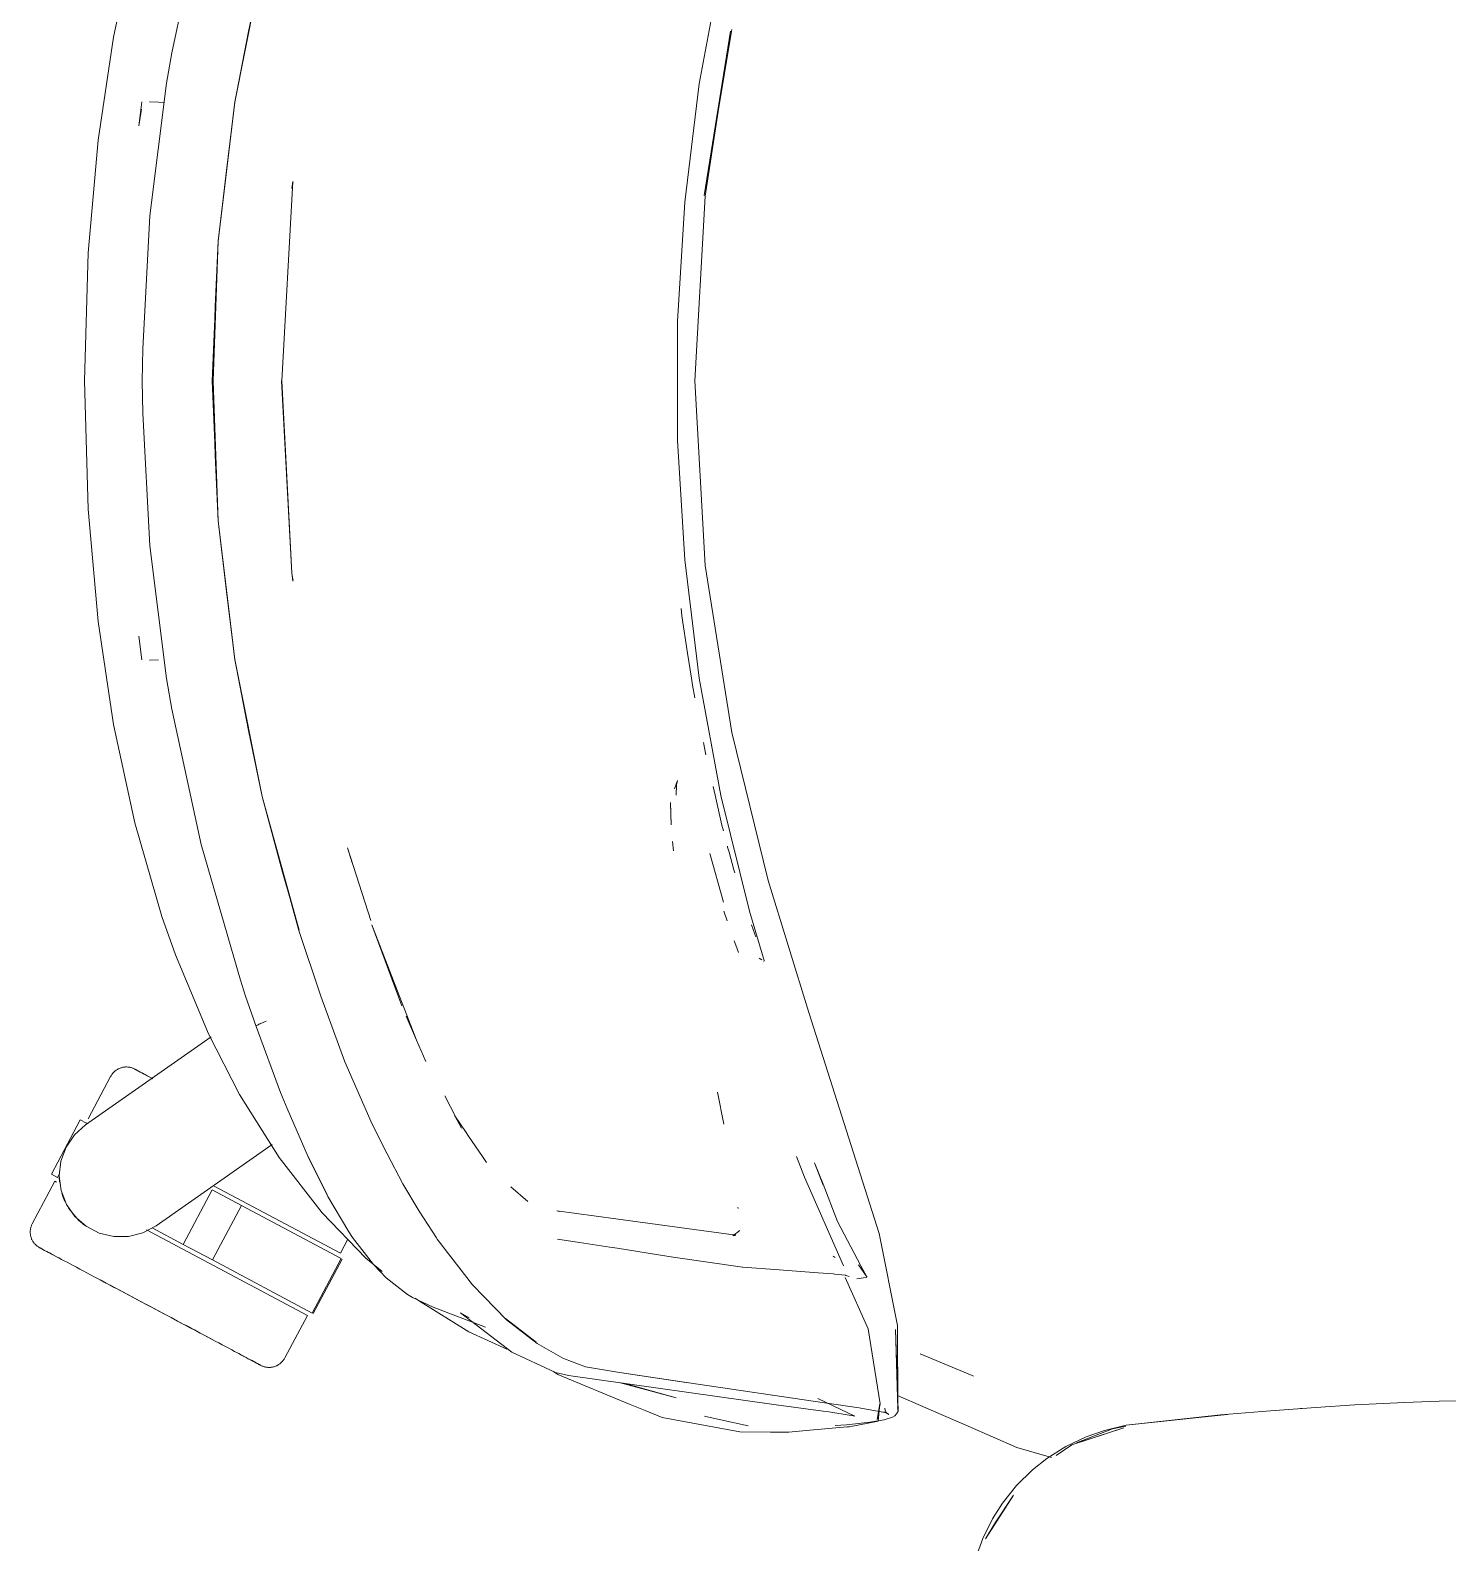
# Model space of a CAD drawing. Header units: millimetres. Extents: x 155920 to 295199, y -4084 to 97293.
# Drawn here: x 184775.3 to 185097.6, y 33151.7 to 33495.5 of the extents above; entities that cross this region are included whole.
import ezdxf

# ---------------------------------------------------------------- set-up
doc = ezdxf.new("R2010")
doc.units = ezdxf.units.MM
doc.header["$MEASUREMENT"] = 0
doc.layers.add('G-IMPT', color=8, linetype='CONTINUOUS', lineweight=9)
doc.layers.add('I-FURN', color=8, linetype='CONTINUOUS', lineweight=9)

msp = doc.modelspace()

# ---------------------------------------------------------------- linework, layer by layer
at = {"layer": 'G-IMPT'}
for p, q in [((184807.49, 33490.41), (184814.16, 33521.2)), ((184799.06, 33516.3), (184794.25, 33493.94)), ((184821.84, 33479.14), (184828.05, 33510.38)), ((184828.05, 33510.38), (184821.84, 33479.21)), ((184828.01, 33510.26), (184824.94, 33495.24)), ((184932.34, 33510.02), (184927.41, 33483.36)), ((184821.84, 33479.14), (184824.94, 33495.24)), ((184934.8, 33495.71), (184928.54, 33457.97)), ((184928.54, 33457.97), (184934.54, 33495.33)), ((184928.8, 33457.79), (184934.54, 33495.33)), ((184790.75, 33470.52), (184794.25, 33493.94)), ((184806.31, 33483.49), (184807.49, 33490.41)), ((184802.49, 33453.32), (184806.31, 33483.49)), ((184927.41, 33483.36), (184924.11, 33456.44)), ((184800.66, 33479.22), (184800.01, 33473.8)), ((184802.42, 33479.25), (184804.51, 33479.18)), ((184802.42, 33479.25), (184802.53, 33479.25)), ((184805.75, 33479.13), (184804.51, 33479.18)), ((184818.02, 33447.62), (184821.84, 33479.21)), ((184818.05, 33447.58), (184821.84, 33479.14)), ((184819.9, 33463.66), (184821.84, 33479.14)), ((184800.58, 33477.57), (184800.01, 33473.8)), ((184788.49, 33444.95), (184790.75, 33470.52)), ((184819.9, 33463.66), (184818.05, 33447.58)), ((184832.51, 33415.8), (184835.01, 33461.15)), ((184835.01, 33461.15), (184834.78, 33459.53)), ((184834.78, 33459.53), (184835.01, 33460.84)), ((184835.06, 33461.08), (184835.01, 33460.84)), ((184928.8, 33457.79), (184926.45, 33415.8)), ((184922.46, 33429.37), (184924.11, 33456.44)), ((184800.88, 33423.12), (184802.49, 33453.32)), ((184816.68, 33415.81), (184818.02, 33447.62)), ((184818.05, 33447.58), (184816.91, 33415.8)), ((184818.05, 33447.58), (184817.38, 33432.69)), ((184787.64, 33415.8), (184788.49, 33444.95)), ((184817.38, 33432.69), (184816.91, 33415.8)), ((184922.46, 33402.24), (184922.46, 33429.37)), ((184800.88, 33423.12), (184800.78, 33415.8)), ((184788.49, 33386.66), (184787.64, 33415.8)), ((184800.88, 33408.49), (184800.78, 33415.8)), ((184818.02, 33383.99), (184816.68, 33415.81)), ((184817.38, 33398.92), (184816.91, 33415.8)), ((184818.05, 33384.03), (184816.91, 33415.8)), ((184832.45, 33415.8), (184834.78, 33372.08)), ((184832.51, 33415.8), (184834.78, 33372.08)), ((184928.8, 33373.82), (184926.45, 33415.8)), ((184800.88, 33408.49), (184802.49, 33378.29)), ((184817.38, 33398.92), (184818.05, 33384.03)), ((184922.46, 33402.24), (184924.11, 33375.17)), ((184790.75, 33361.09), (184788.49, 33386.66)), ((184818.02, 33383.99), (184821.84, 33352.4)), ((184818.05, 33384.03), (184821.84, 33352.47)), ((184818.05, 33384.03), (184819.9, 33367.95)), ((184802.49, 33378.29), (184806.31, 33348.12)), ((184927.41, 33348.25), (184924.11, 33375.17)), ((184834.78, 33372.08), (184835.04, 33370.3)), ((184834.78, 33372.08), (184835.01, 33370.77)), ((184934.8, 33335.9), (184928.8, 33373.82)), ((184821.84, 33352.47), (184819.9, 33367.95)), ((184835.06, 33370.53), (184835.01, 33370.77)), ((184794.25, 33337.67), (184790.75, 33361.09)), ((184923.49, 33362.41), (184923.31, 33364.07)), ((184924.78, 33353.88), (184923.49, 33362.41)), ((184800.66, 33352.39), (184800.01, 33357.8)), ((184804.51, 33352.43), (184802.42, 33352.36)), ((184802.42, 33352.36), (184802.53, 33352.36)), ((184828.01, 33321.35), (184821.84, 33352.47)), ((184821.84, 33352.47), (184824.94, 33336.37)), ((184828.01, 33321.35), (184821.84, 33352.4)), ((184924.78, 33353.88), (184925.64, 33348.26)), ((184806.31, 33348.12), (184807.49, 33341.2)), ((184925.64, 33348.26), (184925.88, 33346.63)), ((184932.34, 33321.59), (184927.41, 33348.25)), ((184926.44, 33343.73), (184925.88, 33346.63)), ((184814.16, 33310.41), (184807.49, 33341.2)), ((184799.06, 33315.31), (184794.25, 33337.67)), ((184828.01, 33321.35), (184824.94, 33336.37)), ((184928.36, 33333.62), (184928.9, 33330.81)), ((184934.8, 33335.9), (184943.11, 33302.22)), ((184922.45, 33324.99), (184921.76, 33323.04)), ((184922.23, 33323.95), (184922.2, 33321.64)), ((184922.23, 33323.95), (184922.45, 33324.99)), ((184930.56, 33323.58), (184931.02, 33321.6)), ((184832.67, 33304.1), (184828.01, 33321.35)), ((184828.01, 33321.35), (184836.4, 33290.85)), ((184828.01, 33321.35), (184836.44, 33290.94)), ((184920.91, 33319.94), (184921, 33314.88)), ((184920.91, 33319.94), (184920.92, 33317.15)), ((184922.19, 33321.78), (184922.2, 33321.64)), ((184932.57, 33314.85), (184931.02, 33321.6)), ((184932.34, 33321.59), (184938.88, 33295.27)), ((184921, 33314.88), (184920.92, 33317.15)), ((184805.23, 33294.07), (184799.06, 33315.31)), ((184932.57, 33314.85), (184932.91, 33313.55)), ((184814.16, 33310.41), (184823.1, 33279.58)), ((184847.46, 33309.66), (184848.54, 33306.23)), ((184847.46, 33309.66), (184852.72, 33293.17)), ((184921.31, 33311.09), (184921.53, 33308.99)), ((184933.87, 33309.83), (184933.82, 33310.01)), ((184934.19, 33308.69), (184933.87, 33309.83)), ((184932.9, 33297.29), (184929.81, 33308.35)), ((184934.19, 33308.69), (184935.3, 33304.7)), ((184832.67, 33304.1), (184836.44, 33290.94)), ((184935.3, 33304.7), (184935.51, 33304.01)), ((184952.3, 33272.24), (184943.11, 33302.22)), ((184805.23, 33294.07), (184808.31, 33285.33)), ((184933.04, 33295.28), (184933.77, 33293.06)), ((184938.88, 33295.27), (184941.96, 33284.84)), ((184836.4, 33290.85), (184841.4, 33275.93)), ((184852.99, 33292.19), (184859.81, 33273.78)), ((184852.99, 33292.19), (184859.71, 33274.74)), ((184940.04, 33290.07), (184939.3, 33292.17)), ((184940.04, 33290.07), (184940.29, 33289.41)), ((184935.76, 33287.52), (184935.38, 33288.53)), ((184935.76, 33287.52), (184936.37, 33285.86)), ((184808.31, 33285.33), (184815.83, 33267.36)), ((184941.06, 33284.59), (184941.27, 33284.44)), ((184941.06, 33284.59), (184941.68, 33284.2)), ((184942.02, 33284.57), (184941.96, 33284.84)), ((184942.1, 33284.27), (184942.02, 33284.57)), ((184942.07, 33283.81), (184942.15, 33284.05)), ((184942.15, 33284.05), (184942.1, 33284.27)), ((184823.1, 33279.58), (184824.29, 33275.98)), ((184826.7, 33269.04), (184824.29, 33275.98)), ((184846.86, 33261.05), (184841.4, 33275.93)), ((184859.71, 33274.74), (184860.37, 33273.01)), ((184863.1, 33265.93), (184860.37, 33273.01)), ((184952.3, 33272.24), (184968.29, 33222)), ((184826.66, 33269.04), (184826.7, 33269.18)), ((184832.24, 33254.08), (184826.66, 33269.04)), ((184826.7, 33269.18), (184827.1, 33269.45)), ((184826.7, 33269.18), (184826.71, 33269.22)), ((184826.7, 33269.18), (184826.7, 33269.04)), ((184827.1, 33269.45), (184826.71, 33269.22)), ((184827.93, 33269.83), (184827.1, 33269.45)), ((184827.28, 33269.55), (184827.1, 33269.45)), ((184827.93, 33269.83), (184827.28, 33269.55)), ((184827.93, 33269.83), (184828.99, 33270.25)), ((184827.93, 33269.83), (184828.39, 33270.03)), ((184828.99, 33270.25), (184828.39, 33270.03)), ((184863.1, 33265.93), (184860.79, 33271.38)), ((184822.92, 33253.58), (184815.83, 33267.36)), ((184865.29, 33261.09), (184863.1, 33265.93)), ((184846.86, 33261.05), (184853.04, 33246.83)), ((184831.89, 33239.29), (184822.92, 33253.58)), ((184833.71, 33250.4), (184832.24, 33254.08)), ((184869.56, 33253.27), (184873.35, 33245.94)), ((184931.58, 33254.13), (184932.99, 33246.88)), ((184838.49, 33239.44), (184833.71, 33250.4)), ((184871.85, 33248.71), (184874.4, 33244.95)), ((184871.85, 33248.71), (184873.35, 33245.94)), ((184856.43, 33240.1), (184853.04, 33246.83)), ((184874.4, 33244.95), (184874.8, 33244.38)), ((184874.8, 33244.38), (184878.29, 33239.24)), ((184831.89, 33239.29), (184841.7, 33226.69)), ((184838.71, 33239), (184838.49, 33239.44)), ((184838.49, 33239.44), (184843.01, 33230.39)), ((184838.49, 33239.44), (184842.71, 33230.99)), ((184838.71, 33239), (184843.01, 33230.39)), ((184856.43, 33240.1), (184860, 33233.31)), ((184878.29, 33239.24), (184879.04, 33238.14)), ((184949.53, 33239.5), (184951.31, 33234.83)), ((184955.61, 33233.19), (184953.59, 33238.09)), ((184953.59, 33238.09), (184955.61, 33232.98)), ((184951.31, 33234.83), (184960.23, 33214.67)), ((184955.61, 33232.98), (184954.21, 33236.52)), ((184843.01, 33230.39), (184842.71, 33230.99)), ((184843.01, 33230.39), (184847.75, 33222.39)), ((184863.77, 33227.08), (184860, 33233.31)), ((184884.57, 33232.61), (184888.47, 33229.27)), ((184958.86, 33224.72), (184955.61, 33233.19)), ((184863.77, 33227.08), (184867.65, 33220.98)), ((184908.42, 33225.33), (184895.06, 33227.11)), ((184895.06, 33227.11), (184895.54, 33226.97)), ((184936.26, 33227.66), (184936.21, 33228.01)), ((184851.65, 33216.39), (184841.7, 33226.69)), ((184908.42, 33225.33), (184935.75, 33221.6)), ((184958.86, 33224.72), (184964.14, 33214.61)), ((184848.61, 33221.1), (184847.75, 33222.39)), ((184853.33, 33214.97), (184848.61, 33221.1)), ((184867.82, 33220.73), (184867.65, 33220.98)), ((184875.84, 33210.29), (184867.82, 33220.73)), ((184900.23, 33219.98), (184895.16, 33220.72)), ((184936.61, 33222.71), (184935.05, 33221.47)), ((184935.26, 33221.51), (184935.49, 33221.55)), ((184935.75, 33221.6), (184935.49, 33221.55)), ((184968.29, 33222), (184972.48, 33201.05)), ((184900.23, 33219.98), (184907.07, 33218.92)), ((184907.07, 33218.92), (184908.73, 33218.65)), ((184920.5, 33216.79), (184908.73, 33218.65)), ((184922.05, 33216.54), (184920.5, 33216.79)), ((184957.86, 33216.84), (184958.29, 33216.57)), ((184855.33, 33213.39), (184851.65, 33216.39)), ((184853.33, 33214.97), (184856.22, 33211.95)), ((184937.27, 33214.33), (184922.05, 33216.54)), ((184937.27, 33214.33), (184937.35, 33214.32)), ((184937.35, 33214.32), (184945.59, 33213.7)), ((184954.43, 33213.07), (184945.59, 33213.7)), ((184965.49, 33212.16), (184963.65, 33214.86)), ((184965.49, 33212.16), (184964.14, 33214.61)), ((184861.08, 33208.09), (184856.22, 33211.95)), ((184883.57, 33202.39), (184875.84, 33210.29)), ((184954.43, 33213.07), (184957.84, 33212.82)), ((184958.21, 33212.77), (184957.84, 33212.82)), ((184958.21, 33212.77), (184960.67, 33212.49)), ((184965.85, 33200.35), (184960.58, 33211.96)), ((184960.67, 33212.49), (184960.74, 33212.47)), ((184961.51, 33212.19), (184960.74, 33212.47)), ((184963.25, 33211.71), (184964.77, 33211.88)), ((184964.77, 33211.88), (184965.46, 33212.03)), ((184965.46, 33212.03), (184965.49, 33212.16)), ((184965.49, 33212.16), (184965.52, 33212.32)), ((184862.22, 33207.47), (184861.08, 33208.09)), ((184862.22, 33207.47), (184864.66, 33206.3)), ((184863.58, 33206.78), (184862.81, 33207.28)), ((184863.58, 33206.78), (184875.02, 33199.66)), ((184864.66, 33206.3), (184866.89, 33205.22)), ((184878.79, 33200.72), (184866.89, 33205.22)), ((184873.14, 33203.95), (184884.79, 33195.03)), ((184873.14, 33203.95), (184875.09, 33202.83)), ((184875.02, 33199.66), (184883.65, 33195.68)), ((184890.31, 33197.3), (184883.37, 33202.69)), ((184883.37, 33202.69), (184886.94, 33199.89)), ((184883.57, 33202.39), (184890.54, 33196.97)), ((184890.31, 33197.3), (184886.94, 33199.89)), ((184965.85, 33200.35), (184968.57, 33183.3)), ((184972.04, 33200.16), (184972.63, 33181.72)), ((184972.04, 33200.16), (184972.53, 33182.18)), ((184972.48, 33201.05), (184972.53, 33182.18)), ((184890.54, 33196.97), (184896.37, 33193.68)), ((184884.79, 33195.03), (184891.36, 33191.97)), ((184896.8, 33193.47), (184896.37, 33193.68)), ((184896.8, 33193.47), (184901.59, 33191.72)), ((184977.62, 33194.62), (184989.48, 33189.69)), ((184891.36, 33191.97), (184894.73, 33190.4)), ((184894.11, 33190.69), (184895.28, 33189.91)), ((184897.72, 33189.75), (184894.73, 33190.4)), ((184895.28, 33189.91), (184911.74, 33183.12)), ((184944.94, 33183.08), (184897.72, 33189.75)), ((184901.59, 33191.72), (184909.26, 33190.42)), ((184924.42, 33188.12), (184909.26, 33190.42)), ((184924.42, 33188.12), (184909.84, 33190.35)), ((184925.02, 33188.02), (184909.84, 33190.35)), ((184989.75, 33189.59), (184989.48, 33189.69)), ((184922.14, 33184.63), (184909.19, 33188.13)), ((184922.14, 33184.63), (184910.25, 33187.98)), ((184925.02, 33188.02), (184955.9, 33183.47)), ((184911.74, 33183.12), (184915.1, 33181.73)), ((184944.94, 33183.08), (184955.6, 33181.64)), ((184954.35, 33184.45), (184962.78, 33180.45)), ((184955.9, 33183.47), (184963.75, 33182.36)), ((184970.02, 33181.25), (184963.75, 33182.36)), ((184967.88, 33179.72), (184968.57, 33183.3)), ((184967.88, 33179.72), (184968.51, 33183.26)), ((184968.51, 33183.26), (184968.12, 33179.31)), ((184969.67, 33181.79), (184969.6, 33182.29)), ((184972.65, 33181.6), (184972.46, 33182.46)), ((184972.46, 33182.46), (184972.49, 33182.35)), ((184972.53, 33182.18), (184972.49, 33182.35)), ((184980.69, 33181.58), (184972.52, 33185.15)), ((185067.6, 33182.45), (185057.31, 33181.72)), ((185065.56, 33182.32), (185064.14, 33182.18)), ((185067.6, 33182.45), (185076.47, 33183.01)), ((185087.78, 33183.55), (185076.47, 33183.01)), ((185087.78, 33183.55), (185095.66, 33183.85)), ((185107.96, 33184.14), (185095.66, 33183.85)), ((184918.96, 33180.13), (184915.1, 33181.73)), ((184936.66, 33176.89), (184918.96, 33180.13)), ((184929.21, 33180.35), (184928.64, 33180.5)), ((184938.52, 33178.31), (184929.21, 33180.35)), ((184956.9, 33181.42), (184955.6, 33181.64)), ((184961.92, 33180.59), (184956.9, 33181.42)), ((184960.93, 33178.53), (184965.59, 33179.05)), ((184965.79, 33178.87), (184961.54, 33178.05)), ((184962.78, 33180.45), (184961.92, 33180.59)), ((184966.21, 33179.12), (184965.59, 33179.05)), ((184965.79, 33178.87), (184968.12, 33179.31)), ((184966.21, 33179.12), (184969.48, 33179.66)), ((184969.4, 33181.42), (184970.5, 33180.86)), ((184969.4, 33181.42), (184970.02, 33181.25)), ((184969.48, 33179.66), (184971.35, 33180.21)), ((184969.67, 33181.79), (184969.99, 33181.25)), ((184969.99, 33181.25), (184970.5, 33180.86)), ((184971.89, 33180.53), (184971.35, 33180.21)), ((184971.89, 33180.53), (184972.26, 33181.03)), ((184972.65, 33181.6), (184972.26, 33181.03)), ((184972.63, 33181.72), (184972.53, 33182.18)), ((184988.52, 33178.16), (184980.69, 33181.58)), ((185024.48, 33178.39), (185047.43, 33180.84)), ((185024.48, 33178.39), (185045.92, 33180.74)), ((185047.43, 33180.84), (185027.3, 33178.72)), ((185028.81, 33178.86), (185027.3, 33178.72)), ((185045.92, 33180.74), (185057.31, 33181.72)), ((184936.66, 33176.89), (184943.62, 33176.87)), ((184947.79, 33176.87), (184943.62, 33176.87)), ((184951.75, 33177.21), (184947.79, 33176.87)), ((184951.75, 33177.21), (184961.07, 33178.01)), ((184960.91, 33178.53), (184958.31, 33178.32)), ((184961.07, 33178.01), (184961.54, 33178.05)), ((184999.64, 33173.31), (184988.52, 33178.16)), ((185010.8, 33173.59), (185015.39, 33175.78)), ((185012.13, 33173.99), (185023.98, 33177.8)), ((185021.35, 33177.59), (185013.17, 33174.39)), ((185014.83, 33174.89), (185023.98, 33177.8)), ((185015.39, 33175.78), (185019.52, 33177.23)), ((185024.48, 33178.39), (185019.52, 33177.23)), ((185024.4, 33178.17), (185021.35, 33177.59)), ((185024.48, 33178.39), (185027.3, 33178.72)), ((184999.64, 33173.31), (185007.47, 33171.05)), ((185010.8, 33173.59), (185006.48, 33170.86)), ((185012.13, 33173.99), (185008.55, 33171.56)), ((185012.13, 33173.99), (185014.83, 33174.89)), ((185003.17, 33168.24), (185006.48, 33170.86)), ((184999.57, 33164.69), (185003.17, 33168.24)), ((184992.52, 33152.56), (184998.84, 33162.51)), ((184994.68, 33156.24), (184998.84, 33162.51)), ((184999.57, 33164.69), (184996.38, 33160.72)), ((184994.11, 33157.17), (184996.38, 33160.72)), ((184991.87, 33152.66), (184994.11, 33157.17)), ((184992.52, 33152.56), (184994.68, 33156.24)), ((184991.87, 33152.66), (184990.16, 33147.89))]:
    msp.add_line(p, q, dxfattribs=at)
at = {"layer": 'I-FURN'}
for p, q in [((184787.86, 33246.66), (184816.45, 33266.68)), ((184793.68, 33257.85), (184793.76, 33257.99)), ((184793.76, 33257.99), (184793.85, 33258.12)), ((184793.85, 33258.12), (184793.95, 33258.25)), ((184793.95, 33258.25), (184794.05, 33258.38)), ((184794.05, 33258.38), (184794.15, 33258.5)), ((184794.15, 33258.5), (184794.26, 33258.62)), ((184794.26, 33258.62), (184794.38, 33258.74)), ((184794.38, 33258.74), (184794.5, 33258.84)), ((184794.5, 33258.84), (184794.62, 33258.95)), ((184794.62, 33258.95), (184794.75, 33259.05)), ((184794.75, 33259.05), (184794.88, 33259.14)), ((184794.88, 33259.14), (184795.01, 33259.23)), ((184795.01, 33259.23), (184795.15, 33259.31)), ((184795.15, 33259.31), (184795.29, 33259.39)), ((184795.29, 33259.39), (184795.43, 33259.46)), ((184795.43, 33259.46), (184795.58, 33259.53)), ((184795.58, 33259.53), (184795.73, 33259.59)), ((184795.73, 33259.59), (184795.88, 33259.64)), ((184795.88, 33259.64), (184796.04, 33259.69)), ((184796.04, 33259.69), (184796.19, 33259.73)), ((184796.19, 33259.73), (184796.35, 33259.77)), ((184796.35, 33259.77), (184796.51, 33259.8)), ((184796.51, 33259.8), (184796.67, 33259.82)), ((184796.67, 33259.82), (184796.83, 33259.84)), ((184796.83, 33259.84), (184796.99, 33259.85)), ((184796.99, 33259.85), (184797.15, 33259.85)), ((184797.15, 33259.85), (184797.31, 33259.85)), ((184797.31, 33259.85), (184797.47, 33259.84)), ((184797.47, 33259.84), (184797.63, 33259.82)), ((184797.63, 33259.82), (184797.79, 33259.8)), ((184797.79, 33259.8), (184797.95, 33259.77)), ((184797.95, 33259.77), (184798.11, 33259.74)), ((184798.11, 33259.74), (184798.26, 33259.7)), ((184798.26, 33259.7), (184798.42, 33259.65)), ((184798.42, 33259.65), (184798.57, 33259.59)), ((184798.57, 33259.59), (184798.72, 33259.54)), ((184798.72, 33259.54), (184798.87, 33259.47)), ((184798.87, 33259.47), (184799.01, 33259.4)), ((184799.01, 33259.4), (184799.05, 33259.38)), ((184799.05, 33259.38), (184799.07, 33259.37)), ((184799.06, 33259.38), (184799.05, 33259.38)), ((184799.1, 33259.35), (184799.06, 33259.38)), ((184799.07, 33259.37), (184799.13, 33259.34)), ((184799.18, 33259.31), (184799.1, 33259.35)), ((184799.13, 33259.34), (184799.23, 33259.28)), ((184799.3, 33259.24), (184799.18, 33259.31)), ((184799.23, 33259.28), (184799.37, 33259.21)), ((184799.46, 33259.16), (184799.3, 33259.24)), ((184799.37, 33259.21), (184799.55, 33259.11)), ((184799.67, 33259.05), (184799.46, 33259.16)), ((184799.55, 33259.11), (184799.77, 33259)), ((184799.91, 33258.92), (184799.67, 33259.05)), ((184799.77, 33259), (184800.03, 33258.86)), ((184800.19, 33258.78), (184799.91, 33258.92)), ((184800.03, 33258.86), (184800.33, 33258.7)), ((184800.5, 33258.61), (184800.19, 33258.78)), ((184800.33, 33258.7), (184800.66, 33258.52)), ((184800.86, 33258.42), (184800.5, 33258.61)), ((184800.66, 33258.52), (184801.04, 33258.32)), ((184801.25, 33258.21), (184800.86, 33258.42)), ((184801.04, 33258.32), (184801.45, 33258.11)), ((184801.68, 33257.98), (184801.25, 33258.21)), ((184801.45, 33258.11), (184801.89, 33257.87)), ((184802.15, 33257.73), (184801.68, 33257.98)), ((184793.6, 33257.71), (184788.45, 33248.03)), ((184793.6, 33257.71), (184793.68, 33257.85)), ((184801.89, 33257.87), (184802.37, 33257.61)), ((184802.65, 33257.47), (184802.15, 33257.73)), ((184802.37, 33257.61), (184802.89, 33257.34)), ((184803.18, 33257.18), (184802.65, 33257.47)), ((184786.7, 33247.82), (184780.13, 33235.46)), ((184786.7, 33247.82), (184788.1, 33247.08)), ((184783.45, 33241.62), (184785.35, 33244.41)), ((184785.35, 33244.41), (184787.86, 33246.66)), ((184788.1, 33247.08), (184788.01, 33247.13)), ((184782.28, 33238.46), (184783.45, 33241.62)), ((184830.34, 33242.25), (184803.91, 33223.74)), ((184781.89, 33235.11), (184782.28, 33238.46)), ((184780.94, 33233.9), (184775.79, 33224.21)), ((184781.52, 33234.72), (184780.13, 33235.46)), ((184780.94, 33233.9), (184781.31, 33233.7)), ((184781.44, 33234.77), (184781.52, 33234.72)), ((184781.52, 33234.72), (184781.92, 33235.48)), ((184782.32, 33231.76), (184781.89, 33235.11)), ((184783.54, 33228.62), (184782.32, 33231.76)), ((184816.68, 33231.89), (184810.1, 33219.52)), ((184816.68, 33231.89), (184823.32, 33228.35)), ((184817.15, 33232.77), (184845.84, 33217.51)), ((184785.47, 33225.85), (184783.54, 33228.62)), ((184784.02, 33227.77), (184786.31, 33224.99)), ((184823.32, 33228.35), (184816.75, 33215.99)), ((184823.32, 33228.35), (184846.03, 33216.28)), ((184775.47, 33223.43), (184775.52, 33223.58)), ((184775.52, 33223.58), (184775.57, 33223.73)), ((184775.57, 33223.73), (184775.63, 33223.88)), ((184775.63, 33223.88), (184775.7, 33224.03)), ((184775.7, 33224.03), (184775.77, 33224.18)), ((184775.77, 33224.18), (184775.79, 33224.21)), ((184788.01, 33223.63), (184785.47, 33225.85)), ((184786.31, 33224.99), (184787.73, 33223.84)), ((184791.01, 33222.09), (184788.01, 33223.63)), ((184803.91, 33223.74), (184800.94, 33222.15)), ((184775.32, 33222.47), (184775.33, 33222.64)), ((184775.32, 33222.31), (184775.32, 33222.47)), ((184775.32, 33222.15), (184775.32, 33222.31)), ((184775.33, 33221.99), (184775.32, 33222.15)), ((184775.33, 33222.64), (184775.35, 33222.8)), ((184775.35, 33221.83), (184775.33, 33221.99)), ((184775.35, 33222.8), (184775.37, 33222.96)), ((184775.37, 33221.67), (184775.35, 33221.83)), ((184775.37, 33222.96), (184775.4, 33223.11)), ((184775.4, 33221.51), (184775.37, 33221.67)), ((184775.4, 33223.11), (184775.43, 33223.27)), ((184775.44, 33221.36), (184775.4, 33221.51)), ((184775.43, 33223.27), (184775.47, 33223.43)), ((184775.48, 33221.2), (184775.44, 33221.36)), ((184775.52, 33221.05), (184775.48, 33221.2)), ((184775.58, 33220.89), (184775.52, 33221.05)), ((184775.64, 33220.74), (184775.58, 33220.89)), ((184775.7, 33220.6), (184775.64, 33220.74)), ((184775.78, 33220.45), (184775.7, 33220.6)), ((184775.85, 33220.31), (184775.78, 33220.45)), ((184775.94, 33220.17), (184775.85, 33220.31)), ((184776.03, 33220.04), (184775.94, 33220.17)), ((184794.29, 33221.3), (184791.01, 33222.09)), ((184797.67, 33221.32), (184794.29, 33221.3)), ((184800.94, 33222.15), (184797.67, 33221.32)), ((184801.72, 33222.85), (184838.33, 33203.38)), ((184810.1, 33219.52), (184803.05, 33223.28)), ((184845.84, 33217.51), (184847.52, 33220.67)), ((184776.12, 33219.91), (184776.03, 33220.04)), ((184776.22, 33219.78), (184776.12, 33219.91)), ((184776.32, 33219.66), (184776.22, 33219.78)), ((184776.43, 33219.54), (184776.32, 33219.66)), ((184776.55, 33219.42), (184776.43, 33219.54)), ((184776.66, 33219.31), (184776.55, 33219.42)), ((184776.79, 33219.21), (184776.66, 33219.31)), ((184776.91, 33219.11), (184776.79, 33219.21)), ((184777.04, 33219.02), (184776.91, 33219.11)), ((184777.18, 33218.93), (184777.04, 33219.02)), ((184777.31, 33218.84), (184777.18, 33218.93)), ((184777.46, 33218.76), (184777.31, 33218.84)), ((184777.5, 33218.74), (184777.46, 33218.76)), ((184777.46, 33218.76), (184777.46, 33218.76)), ((184777.46, 33218.76), (184777.48, 33218.75)), ((184777.48, 33218.75), (184777.54, 33218.72)), ((184777.59, 33218.69), (184777.5, 33218.74)), ((184777.54, 33218.72), (184777.64, 33218.67)), ((184777.71, 33218.63), (184777.59, 33218.69)), ((184777.64, 33218.67), (184777.78, 33218.59)), ((184777.87, 33218.54), (184777.71, 33218.63)), ((184777.78, 33218.59), (184777.96, 33218.5)), ((184778.07, 33218.44), (184777.87, 33218.54)), ((184777.96, 33218.5), (184778.18, 33218.38)), ((184778.31, 33218.31), (184778.07, 33218.44)), ((184778.18, 33218.38), (184778.43, 33218.24)), ((184778.59, 33218.16), (184778.31, 33218.31)), ((184778.43, 33218.24), (184778.73, 33218.08)), ((184778.91, 33217.99), (184778.59, 33218.16)), ((184778.73, 33218.08), (184779.07, 33217.91)), ((184779.26, 33217.8), (184778.91, 33217.99)), ((184779.07, 33217.91), (184779.44, 33217.71)), ((184779.66, 33217.59), (184779.26, 33217.8)), ((184779.44, 33217.71), (184779.85, 33217.49)), ((184780.09, 33217.36), (184779.66, 33217.59)), ((184779.85, 33217.49), (184780.3, 33217.25)), ((184780.55, 33217.12), (184780.09, 33217.36)), ((184780.3, 33217.25), (184780.78, 33217)), ((184781.05, 33216.85), (184780.55, 33217.12)), ((184780.78, 33217), (184781.3, 33216.72)), ((184781.59, 33216.57), (184781.05, 33216.85)), ((184781.3, 33216.72), (184781.85, 33216.43)), ((184816.75, 33215.99), (184810.1, 33219.52)), ((184782.16, 33216.26), (184781.59, 33216.57)), ((184781.85, 33216.43), (184782.43, 33216.12)), ((184782.43, 33216.12), (184783.05, 33215.79)), ((184783.05, 33215.79), (184783.69, 33215.45)), ((184783.69, 33215.45), (184784.37, 33215.09)), ((184784.37, 33215.09), (184785.08, 33214.71)), ((184785.08, 33214.71), (184785.81, 33214.32)), ((184785.81, 33214.32), (184786.58, 33213.91)), ((184786.58, 33213.91), (184787.36, 33213.49)), ((184787.36, 33213.49), (184788.18, 33213.06)), ((184839.45, 33203.92), (184816.75, 33215.99)), ((184846.03, 33216.28), (184839.45, 33203.92)), ((184839.62, 33203.83), (184846.2, 33216.19)), ((184788.18, 33213.06), (184789.01, 33212.62)), ((184789.01, 33212.62), (184789.87, 33212.16)), ((184789.87, 33212.16), (184790.74, 33211.7)), ((184790.74, 33211.7), (184791.64, 33211.22)), ((184792.13, 33210.96), (184791.23, 33211.44)), ((184791.64, 33211.22), (184792.55, 33210.73)), ((184793.05, 33210.47), (184792.13, 33210.96)), ((184792.55, 33210.73), (184793.48, 33210.24)), ((184793.99, 33209.97), (184793.05, 33210.47)), ((184793.48, 33210.24), (184794.43, 33209.74)), ((184794.94, 33209.46), (184793.99, 33209.97)), ((184794.43, 33209.74), (184795.39, 33209.23)), ((184795.91, 33208.95), (184794.94, 33209.46)), ((184795.39, 33209.23), (184796.35, 33208.71)), ((184796.88, 33208.43), (184795.91, 33208.95)), ((184796.35, 33208.71), (184797.33, 33208.19)), ((184797.87, 33207.91), (184796.88, 33208.43)), ((184797.33, 33208.19), (184798.32, 33207.67)), ((184798.86, 33207.38), (184797.87, 33207.91)), ((184798.32, 33207.67), (184799.31, 33207.14)), ((184799.85, 33206.85), (184798.86, 33207.38)), ((184799.31, 33207.14), (184800.31, 33206.61)), ((184800.85, 33206.32), (184799.85, 33206.85)), ((184800.31, 33206.61), (184801.32, 33206.08)), ((184801.86, 33205.79), (184800.85, 33206.32)), ((184801.32, 33206.08), (184802.32, 33205.54)), ((184802.86, 33205.25), (184801.86, 33205.79)), ((184802.32, 33205.54), (184803.33, 33205.01)), ((184803.87, 33204.72), (184802.86, 33205.25)), ((184803.33, 33205.01), (184804.33, 33204.47)), ((184804.87, 33204.19), (184803.87, 33204.72)), ((184804.33, 33204.47), (184805.33, 33203.94)), ((184805.87, 33203.65), (184804.87, 33204.19)), ((184805.33, 33203.94), (184806.33, 33203.41)), ((184806.87, 33203.13), (184805.87, 33203.65)), ((184806.33, 33203.41), (184807.32, 33202.88)), ((184807.85, 33202.6), (184806.87, 33203.13)), ((184807.32, 33202.88), (184808.3, 33202.36)), ((184833.18, 33193.7), (184838.33, 33203.38)), ((184808.83, 33202.08), (184807.85, 33202.6)), ((184808.3, 33202.36), (184809.28, 33201.84)), ((184809.8, 33201.57), (184808.83, 33202.08)), ((184809.28, 33201.84), (184810.24, 33201.33)), ((184810.76, 33201.06), (184809.8, 33201.57)), ((184810.24, 33201.33), (184811.19, 33200.82)), ((184811.7, 33200.55), (184810.76, 33201.06)), ((184811.19, 33200.82), (184812.13, 33200.33)), ((184812.63, 33200.06), (184811.7, 33200.55)), ((184812.13, 33200.33), (184813.05, 33199.84)), ((184813.54, 33199.57), (184812.63, 33200.06)), ((184813.05, 33199.84), (184813.96, 33199.35)), ((184814.44, 33199.1), (184813.54, 33199.57)), ((184813.96, 33199.35), (184814.85, 33198.88)), ((184815.32, 33198.63), (184814.44, 33199.1)), ((184814.85, 33198.88), (184815.71, 33198.42)), ((184816.17, 33198.18), (184815.32, 33198.63)), ((184815.71, 33198.42), (184816.56, 33197.97)), ((184817.01, 33197.73), (184816.17, 33198.18)), ((184816.56, 33197.97), (184817.39, 33197.53)), ((184817.39, 33197.53), (184818.19, 33197.11)), ((184818.19, 33197.11), (184818.96, 33196.69)), ((184818.96, 33196.69), (184819.71, 33196.29)), ((184819.71, 33196.29), (184820.44, 33195.91)), ((184820.44, 33195.91), (184821.13, 33195.54)), ((184821.13, 33195.54), (184821.79, 33195.19)), ((184821.79, 33195.19), (184822.43, 33194.85)), ((184822.43, 33194.85), (184823.03, 33194.53)), ((184823.34, 33194.37), (184822.76, 33194.68)), ((184823.03, 33194.53), (184823.6, 33194.23)), ((184823.89, 33194.07), (184823.34, 33194.37)), ((184823.6, 33194.23), (184824.13, 33193.94)), ((184824.41, 33193.8), (184823.89, 33194.07)), ((184824.13, 33193.94), (184824.63, 33193.68)), ((184824.89, 33193.54), (184824.41, 33193.8)), ((184824.63, 33193.68), (184825.1, 33193.43)), ((184825.34, 33193.3), (184824.89, 33193.54)), ((184825.1, 33193.43), (184825.53, 33193.2)), ((184825.75, 33193.09), (184825.34, 33193.3)), ((184825.53, 33193.2), (184825.92, 33192.99)), ((184826.12, 33192.89), (184825.75, 33193.09)), ((184825.92, 33192.99), (184826.28, 33192.8)), ((184826.45, 33192.71), (184826.12, 33192.89)), ((184826.28, 33192.8), (184826.6, 33192.63)), ((184826.75, 33192.55), (184826.45, 33192.71)), ((184826.6, 33192.63), (184826.87, 33192.49)), ((184832.29, 33192.57), (184832.16, 33192.46)), ((184832.4, 33192.67), (184832.29, 33192.57)), ((184832.52, 33192.79), (184832.4, 33192.67)), ((184832.63, 33192.91), (184832.52, 33192.79)), ((184832.73, 33193.03), (184832.63, 33192.91)), ((184832.83, 33193.16), (184832.73, 33193.03)), ((184832.93, 33193.29), (184832.83, 33193.16)), ((184833.02, 33193.42), (184832.93, 33193.29)), ((184833.1, 33193.56), (184833.02, 33193.42)), ((184833.18, 33193.7), (184833.1, 33193.56)), ((184827.01, 33192.41), (184826.75, 33192.55)), ((184826.87, 33192.49), (184827.12, 33192.36)), ((184827.23, 33192.3), (184827.01, 33192.41)), ((184827.12, 33192.36), (184827.32, 33192.25)), ((184827.41, 33192.2), (184827.23, 33192.3)), ((184827.32, 33192.25), (184827.48, 33192.17)), ((184827.55, 33192.13), (184827.41, 33192.2)), ((184827.48, 33192.17), (184827.6, 33192.1)), ((184827.65, 33192.07), (184827.55, 33192.13)), ((184827.6, 33192.1), (184827.68, 33192.06)), ((184827.71, 33192.04), (184827.65, 33192.07)), ((184827.68, 33192.06), (184827.72, 33192.03)), ((184827.73, 33192.03), (184827.71, 33192.04)), ((184827.72, 33192.03), (184827.73, 33192.03)), ((184827.77, 33192.01), (184827.73, 33192.03)), ((184827.91, 33191.94), (184827.77, 33192.01)), ((184828.06, 33191.87), (184827.91, 33191.94)), ((184828.21, 33191.82), (184828.06, 33191.87)), ((184828.36, 33191.76), (184828.21, 33191.82)), ((184828.52, 33191.71), (184828.36, 33191.76)), ((184828.67, 33191.67), (184828.52, 33191.71)), ((184828.83, 33191.64), (184828.67, 33191.67)), ((184828.99, 33191.61), (184828.83, 33191.64)), ((184829.15, 33191.59), (184828.99, 33191.61)), ((184829.31, 33191.57), (184829.15, 33191.59)), ((184829.47, 33191.56), (184829.31, 33191.57)), ((184829.63, 33191.56), (184829.47, 33191.56)), ((184829.79, 33191.56), (184829.63, 33191.56)), ((184829.95, 33191.57), (184829.79, 33191.56)), ((184830.11, 33191.59), (184829.95, 33191.57)), ((184830.27, 33191.61), (184830.11, 33191.59)), ((184830.43, 33191.64), (184830.27, 33191.61)), ((184830.59, 33191.68), (184830.43, 33191.64)), ((184830.74, 33191.72), (184830.59, 33191.68)), ((184830.9, 33191.77), (184830.74, 33191.72)), ((184831.05, 33191.82), (184830.9, 33191.77)), ((184831.2, 33191.88), (184831.05, 33191.82)), ((184831.35, 33191.95), (184831.2, 33191.88)), ((184831.49, 33192.02), (184831.35, 33191.95)), ((184831.63, 33192.1), (184831.49, 33192.02)), ((184831.77, 33192.18), (184831.63, 33192.1)), ((184831.9, 33192.27), (184831.77, 33192.18)), ((184832.04, 33192.36), (184831.9, 33192.27)), ((184832.16, 33192.46), (184832.04, 33192.36))]:
    msp.add_line(p, q, dxfattribs=at)
msp.add_open_spline([(184781.99, 33233.67), (184781.95, 33234.04), (184781.91, 33234.71), (184781.92, 33235.24), (184781.92, 33235.48)], degree=3, dxfattribs=at)
msp.add_open_spline([(184783.25, 33229.17), (184783.18, 33229.33), (184782.89, 33229.97), (184782.66, 33230.59), (184782.52, 33231.06)], degree=3, knots=[-0.5319761, -0.5319761, -0.5319761, -0.5319761, -0.5, -0.4, -0.4, -0.4, -0.4], dxfattribs=at)

doc.saveas('drawing.dxf')
